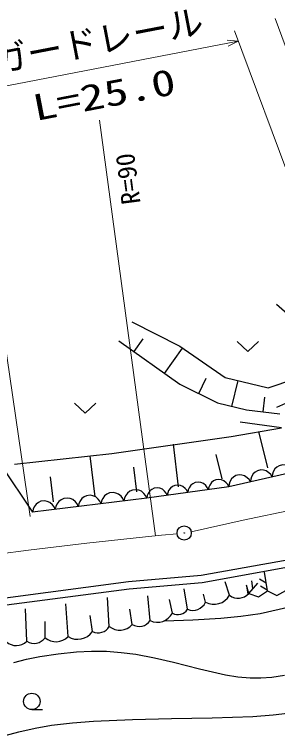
# Model space of a CAD drawing. Units: millimetres, scale not verified. Extents: x 40000 to 680000, y 20000 to 380000.
# Drawn here: x 464106 to 482500, y 262241 to 312681 of the extents above; entities that cross this region are included whole.
import ezdxf
from ezdxf.enums import TextEntityAlignment as Align

# ---------------------------------------------------------------- set-up
doc = ezdxf.new("R2010")
doc.units = ezdxf.units.MM
doc.header["$LTSCALE"] = 1000
doc.linetypes.add('CHAIN', pattern=[18.5, 12, -1.5, 3.5, -1.5])
for name, color, linetype, lineweight in [('M-BGD', 7, 'Continuous', 25), ('M-BMK', 2, 'CHAIN', 13), ('M-BMK-SRVR', 3, 'Continuous', 25), ('M-STR-HTXT', 7, 'Continuous', 13)]:
    doc.layers.add(name, color=color, linetype=linetype, lineweight=lineweight)
doc.styles.add('ＭＳ ゴシック', font='')
doc.styles.get('ＭＳ ゴシック').set_extended_font_data('MS Gothic')

msp = doc.modelspace()

# ---------------------------------------------------------------- linework, layer by layer
at = {"layer": 'M-BGD'}
for p, q in [((482434, 292424), (487853, 287608)), ((472316, 291183), (475671, 289474)), ((471398, 289854), (475671, 286815)), ((472466, 289094), (473096, 289981)), ((474603, 287574), (475861, 289343)), ((475671, 289474), (478837, 287289)), ((481845, 286561), (486689, 288239)), ((476985, 286166), (477516, 287240)), ((478837, 287289), (481845, 286561)), ((479309, 285269), (479750, 287068)), ((475671, 286815), (478299, 285517)), ((482448, 285200), (485440, 286543)), ((478299, 285517), (480318, 285021)), ((481485, 284882), (481608, 285912)), ((480318, 285021), (482652, 284744)), ((482771, 283755), (479883, 284151)), ((479248, 283164), (482771, 283755)), ((481818, 280976), (481198, 283517)), ((470911, 281961), (479248, 283164)), ((475575, 279635), (475221, 282613)), ((464108, 281235), (470911, 281961)), ((469748, 278941), (469408, 281800)), ((478627, 280197), (478214, 281893)), ((463147, 281182), (465367, 277874)), ((472662, 279288), (472456, 281019)), ((485145, 281025), (479092, 279640)), ((466835, 278594), (466628, 280331)), ((479092, 279640), (473355, 278849)), ((473355, 278849), (465367, 277874)), ((477161, 273450), (483161, 274537)), ((477228, 272953), (483269, 274048)), ((472070, 273007), (477161, 273450)), ((481792, 272355), (481578, 273674)), ((463493, 271879), (472070, 273007)), ((472124, 272509), (477228, 272953)), ((479147, 272051), (478848, 273004)), ((480481, 272187), (481125, 272901)), ((480781, 272520), (480692, 273056)), ((481702, 272909), (481229, 273174)), ((463560, 271384), (472124, 272509)), ((476208, 271072), (475963, 272514)), ((480481, 272187), (480318, 272759)), ((480446, 272149), (480359, 272686)), ((481783, 272415), (481308, 272683)), ((482439, 272049), (483072, 272382)), ((470738, 269874), (470602, 271888)), ((473595, 270282), (473432, 272024)), ((477460, 271562), (477324, 272133)), ((480481, 272187), (481178, 271943)), ((481178, 271943), (481792, 272355)), ((481792, 272355), (482439, 272049)), ((467853, 269167), (467690, 271453)), ((475147, 270799), (474956, 271752)), ((464968, 268840), (464887, 271099)), ((472344, 270010), (472180, 271072)), ((469568, 269520), (469404, 270636)), ((466247, 269085), (466247, 270228)), ((465322, 264055), (466068, 264055))]:
    msp.add_line(p, q, dxfattribs=at)
for points in [[(479678, 289809), (480428, 289100), (481178, 289809)], [(468301, 285497), (469051, 284788), (469801, 285497)], [(483632, 280679), (483535, 280840), (483411, 280967), (483225, 281099), (483038, 281152), (482847, 281168), (482612, 281115), (482448, 281017), (482302, 280888), (482192, 280688), (482139, 280521), (482118, 280333)], [(480605, 279987), (480509, 280148), (480384, 280274), (480198, 280407), (480011, 280460), (479820, 280476), (479586, 280422), (479421, 280325), (479275, 280196), (479166, 279996), (479112, 279828), (479092, 279640)], [(482118, 280333), (482022, 280494), (481897, 280621), (481712, 280753), (481524, 280806), (481334, 280822), (481099, 280768), (480934, 280671), (480789, 280542), (480679, 280342), (480626, 280174), (480605, 279987)], [(509423, 280005), (507796, 279285), (506138, 278617), (504193, 277911), (502260, 277146), (500626, 276418), (498972, 275748), (496592, 275028), (494228, 274249), (492052, 273476), (489851, 272757), (485580, 271730), (481284, 270759), (479923, 270567), (478542, 270432), (476573, 270315), (474597, 270241)], [(477658, 279443), (477581, 279600), (477476, 279728), (477314, 279866), (477145, 279931), (476969, 279961), (476746, 279931), (476585, 279854), (476439, 279746), (476321, 279569), (476258, 279418), (476223, 279245)], [(479092, 279640), (479015, 279798), (478910, 279926), (478748, 280064), (478579, 280129), (478403, 280159), (478180, 280128), (478019, 280051), (477873, 279944), (477755, 279767), (477692, 279615), (477658, 279443)], [(474789, 279047), (474713, 279204), (474607, 279332), (474446, 279471), (474276, 279535), (474100, 279566), (473878, 279535), (473717, 279458), (473571, 279350), (473453, 279173), (473390, 279022), (473355, 278849)], [(476223, 279245), (476147, 279402), (476042, 279530), (475880, 279669), (475710, 279733), (475534, 279763), (475312, 279733), (475151, 279656), (475005, 279548), (474887, 279371), (474824, 279220), (474789, 279047)], [(470160, 278459), (470077, 278636), (469963, 278780), (469785, 278936), (469598, 279011), (469403, 279048), (469155, 279018), (468975, 278935), (468811, 278818), (468676, 278623), (468604, 278456), (468562, 278264)], [(471757, 278654), (471675, 278831), (471560, 278975), (471383, 279131), (471196, 279206), (471001, 279243), (470753, 279213), (470572, 279130), (470408, 279012), (470274, 278818), (470201, 278651), (470160, 278459)], [(473355, 278849), (473273, 279026), (473158, 279170), (472981, 279326), (472793, 279401), (472598, 279438), (472351, 279408), (472170, 279325), (472006, 279207), (471872, 279013), (471799, 278846), (471757, 278654)], [(466964, 278069), (466882, 278246), (466767, 278390), (466590, 278547), (466402, 278621), (466207, 278658), (465960, 278628), (465779, 278545), (465615, 278428), (465481, 278233), (465408, 278066), (465367, 277874)], [(468562, 278264), (468480, 278441), (468365, 278585), (468188, 278742), (468000, 278816), (467805, 278853), (467557, 278823), (467377, 278740), (467213, 278623), (467079, 278428), (467006, 278261), (466964, 278069)], [(464058, 267341), (464954, 267579), (465879, 267762), (467163, 267956), (468455, 268090), (469502, 268143), (470544, 268136), (471563, 268062), (472590, 267927), (473902, 267684), (475219, 267378), (477037, 266900), (478861, 266482), (479717, 266348), (480575, 266275), (481337, 266272), (482100, 266328), (482980, 266462)], [(463453, 262241), (464423, 262514), (465556, 262765), (466705, 262958), (468166, 263131), (469644, 263247), (472371, 263376), (475094, 263444), (477928, 263480), (480772, 263576), (482185, 263686), (483598, 263857)]]:
    msp.add_lwpolyline(points, dxfattribs=at)
msp.add_circle((465322, 264629), 574, dxfattribs=at)
for centre, radius, start, end in [((478046, 272692), 1274, 242.5864, 329.792), ((479743, 272820), 972, 232.2235, 319.4291), ((476577, 271974), 975, 247.7678, 334.9734), ((475535, 271493), 794, 240.7786, 327.9842), ((474100, 271355), 1186, 244.8321, 332.0378), ((469967, 270312), 886, 243.2186, 330.4242), ((471469, 270785), 1168, 231.2412, 318.4468), ((472827, 270804), 929, 238.662, 325.8676), ((468525, 270244), 1269, 238.0565, 325.2621), ((465479, 269634), 944, 237.2375, 324.4431), ((467007, 269969), 1166, 229.308, 316.5137), ((464233, 269584), 1046, 227.4781, 314.6837)]:
    msp.add_arc(centre, radius, start, end, dxfattribs=at)
at = {"layer": 'M-BMK'}
for points in [[(476468, 276481), (480084, 277300), (483715, 278061), (485727, 278496), (487733, 278992), (489728, 279570), (491708, 280207), (494348, 281109), (496966, 282067), (498926, 282846), (500864, 283682), (502512, 284452), (504141, 285280), (508506, 287690), (512892, 290090), (517286, 292453), (521696, 294807)], [(460123, 274549), (465079, 275209), (469167, 275705), (473273, 276142), (474376, 276247), (475477, 276348)]]:
    msp.add_lwpolyline(points, dxfattribs=at)
at = {"layer": 'M-BMK-SRVR'}
for radius in [498, 15]:
    msp.add_circle((475973, 276408), radius, dxfattribs=at)
at = {"layer": 'M-STR-HTXT'}
for p, q in [((492992, 283494), (482324, 312386)), ((490240, 282634), (479483, 311525)), ((460881, 307169), (479748, 310814)), ((465210, 277559), (460764, 307965)), ((473969, 276209), (470044, 305284))]:
    msp.add_line(p, q, dxfattribs=at)
msp.add_lwpolyline([(478970, 310884), (479748, 310814), (479052, 310462)], dxfattribs=at)

# ---------------------------------------------------------------- texts
at = {"layer": 'M-STR-HTXT', "style": 'ＭＳ ゴシック'}
for s, height, rotation, p in [('ガードレール', 1833, 10.9, (462818, 307990)), ('R=90', 1320, 97.4, (473316, 299532))]:
    msp.add_text(s, height=height, rotation=rotation, dxfattribs=at).set_placement(p, align=Align.BOTTOM_LEFT)
at = {"layer": 'M-STR-HTXT', "style": 'ＭＳ ゴシック', "width": 1.35}
msp.add_text('L=25.0', height=1833, rotation=10.9, dxfattribs=at).set_placement((465687, 304681), align=Align.BOTTOM_LEFT)

doc.saveas('drawing.dxf')
